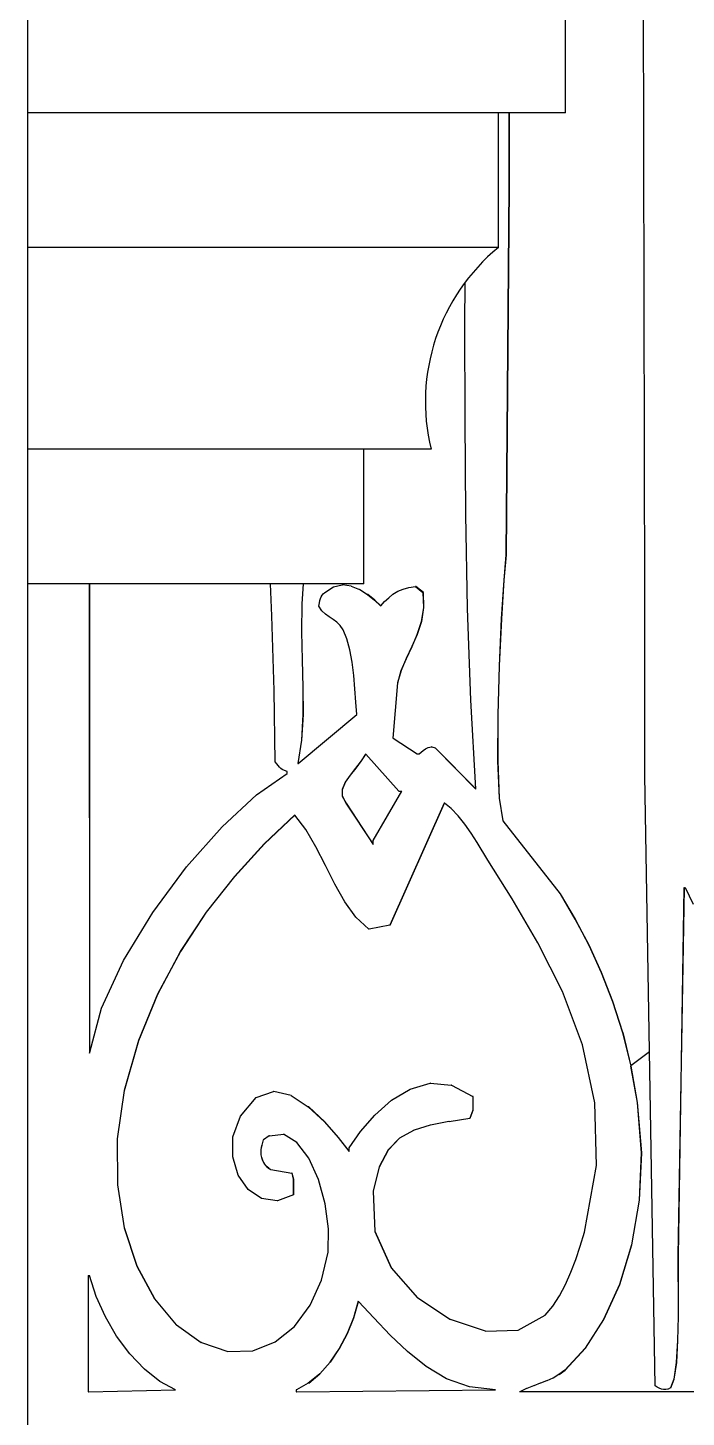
# Model space of a CAD drawing. Header units: inches. Extents: x 1397 to 20304, y -27267 to -746.
# Drawn here: x 14226.23 to 14231.13, y -23970.95 to -23960.63 of the extents above; entities that cross this region are included whole.
import ezdxf

# ---------------------------------------------------------------- set-up
doc = ezdxf.new("R2010")
doc.units = ezdxf.units.IN
doc.header["$LTSCALE"] = 17
doc.header["$MEASUREMENT"] = 0
doc.layers.add('25 BOT BAR', color=12, linetype='Continuous', lineweight=25)

msp = doc.modelspace()

# ---------------------------------------------------------------- linework, layer by layer
for p, q in [((14226.234, -23973.759), (14226.234, -23949.759)), ((14230.823, -23964.881), (14230.811, -23959.728)), ((14229.813, -23961.259), (14229.813, -23961.807)), ((14229.815, -23961.807), (14229.815, -23961.259)), ((14229.813, -23961.807), (14229.791, -23964.545)), ((14229.793, -23964.545), (14229.815, -23961.807)), ((14229.815, -23961.807), (14229.813, -23961.807)), ((14229.485, -23962.829), (14229.486, -23962.519)), ((14229.486, -23963.538), (14229.485, -23962.829)), ((14229.491, -23964.245), (14229.486, -23963.538)), ((14229.505, -23964.942), (14229.491, -23964.245)), ((14229.791, -23964.545), (14229.774, -23964.732)), ((14229.776, -23964.732), (14229.793, -23964.545)), ((14229.793, -23964.545), (14229.791, -23964.545)), ((14226.692, -23964.759), (14226.694, -23968.248)), ((14226.696, -23968.24), (14226.694, -23964.759)), ((14228.048, -23964.998), (14228.04, -23964.759)), ((14228.283, -23964.759), (14228.273, -23964.908)), ((14228.275, -23964.908), (14228.285, -23964.759)), ((14228.444, -23964.823), (14228.508, -23964.781)), ((14228.508, -23964.781), (14228.573, -23964.768)), ((14228.575, -23964.768), (14228.573, -23964.768)), ((14228.573, -23964.768), (14228.575, -23964.768)), ((14228.575, -23964.768), (14228.575, -23964.768)), ((14228.638, -23964.776), (14228.575, -23964.768)), ((14228.64, -23964.776), (14228.638, -23964.776)), ((14228.64, -23964.776), (14228.701, -23964.802)), ((14229.025, -23964.798), (14229.069, -23964.786)), ((14229.069, -23964.786), (14229.117, -23964.779)), ((14229.117, -23964.779), (14229.173, -23964.823)), ((14229.12, -23964.779), (14229.117, -23964.779)), ((14229.176, -23964.823), (14229.12, -23964.779)), ((14229.774, -23964.732), (14229.756, -23965.02)), ((14229.758, -23965.02), (14229.776, -23964.732)), ((14229.776, -23964.732), (14229.774, -23964.732)), ((14228.403, -23964.901), (14228.407, -23964.883)), ((14228.407, -23964.883), (14228.411, -23964.868)), ((14228.411, -23964.868), (14228.416, -23964.856)), ((14228.416, -23964.856), (14228.423, -23964.845)), ((14228.423, -23964.845), (14228.432, -23964.835)), ((14228.432, -23964.835), (14228.444, -23964.823)), ((14228.703, -23964.802), (14228.701, -23964.802)), ((14228.703, -23964.802), (14228.76, -23964.839)), ((14228.762, -23964.839), (14228.76, -23964.839)), ((14228.76, -23964.839), (14228.813, -23964.882)), ((14228.815, -23964.882), (14228.762, -23964.839)), ((14228.815, -23964.882), (14228.813, -23964.882)), ((14228.813, -23964.882), (14228.859, -23964.925)), ((14228.86, -23964.924), (14228.815, -23964.882)), ((14228.888, -23964.892), (14228.918, -23964.863)), ((14228.918, -23964.863), (14228.95, -23964.837)), ((14228.95, -23964.837), (14228.986, -23964.815)), ((14228.986, -23964.815), (14229.025, -23964.798)), ((14229.173, -23964.823), (14229.177, -23964.936)), ((14229.176, -23964.823), (14229.173, -23964.823)), ((14229.18, -23964.936), (14229.176, -23964.823)), ((14230.823, -23966.184), (14230.823, -23964.881)), ((14228.273, -23964.908), (14228.27, -23965.116)), ((14228.275, -23964.908), (14228.273, -23964.908)), ((14228.273, -23965.116), (14228.275, -23964.908)), ((14228.399, -23964.925), (14228.403, -23964.901)), ((14228.421, -23964.959), (14228.399, -23964.925)), ((14228.447, -23964.985), (14228.421, -23964.959)), ((14228.475, -23965.006), (14228.447, -23964.985)), ((14228.859, -23964.925), (14228.86, -23964.924)), ((14228.86, -23964.924), (14228.888, -23964.892)), ((14229.177, -23964.936), (14229.161, -23965.039)), ((14229.163, -23965.039), (14229.18, -23964.936)), ((14229.18, -23964.936), (14229.177, -23964.936)), ((14229.529, -23965.625), (14229.505, -23964.942)), ((14228.066, -23965.552), (14228.048, -23964.998)), ((14228.504, -23965.025), (14228.475, -23965.006)), ((14228.532, -23965.045), (14228.504, -23965.025)), ((14228.557, -23965.07), (14228.532, -23965.045)), ((14228.579, -23965.101), (14228.557, -23965.07)), ((14229.161, -23965.039), (14229.129, -23965.135)), ((14229.131, -23965.135), (14229.163, -23965.039)), ((14229.163, -23965.039), (14229.161, -23965.039)), ((14229.756, -23965.02), (14229.74, -23965.368)), ((14229.742, -23965.368), (14229.758, -23965.02)), ((14229.758, -23965.02), (14229.756, -23965.02)), ((14228.27, -23965.116), (14228.275, -23965.325)), ((14228.273, -23965.116), (14228.27, -23965.116)), ((14228.277, -23965.325), (14228.273, -23965.116)), ((14228.607, -23965.168), (14228.579, -23965.101)), ((14228.629, -23965.25), (14228.607, -23965.168)), ((14229.129, -23965.135), (14229.09, -23965.226)), ((14229.092, -23965.226), (14229.131, -23965.135)), ((14229.131, -23965.135), (14229.129, -23965.135)), ((14228.646, -23965.342), (14228.629, -23965.25)), ((14229.09, -23965.226), (14229.048, -23965.315)), ((14229.05, -23965.315), (14229.092, -23965.226)), ((14229.092, -23965.226), (14229.09, -23965.226)), ((14228.277, -23965.325), (14228.275, -23965.325)), ((14228.275, -23965.325), (14228.28, -23965.531)), ((14228.283, -23965.531), (14228.277, -23965.325)), ((14228.658, -23965.441), (14228.646, -23965.342)), ((14229.01, -23965.404), (14228.983, -23965.496)), ((14228.985, -23965.496), (14229.012, -23965.404)), ((14229.048, -23965.315), (14229.01, -23965.404)), ((14229.012, -23965.404), (14229.01, -23965.404)), ((14229.012, -23965.404), (14229.05, -23965.315)), ((14229.05, -23965.315), (14229.048, -23965.315)), ((14229.74, -23965.368), (14229.73, -23965.734)), ((14229.732, -23965.734), (14229.742, -23965.368)), ((14229.742, -23965.368), (14229.74, -23965.368)), ((14228.667, -23965.541), (14228.658, -23965.441)), ((14228.983, -23965.496), (14228.949, -23965.906)), ((14228.951, -23965.906), (14228.985, -23965.496)), ((14228.985, -23965.496), (14228.983, -23965.496)), ((14228.074, -23966.082), (14228.066, -23965.552)), ((14228.283, -23965.531), (14228.28, -23965.531)), ((14228.28, -23965.531), (14228.281, -23965.731)), ((14228.283, -23965.731), (14228.283, -23965.531)), ((14228.674, -23965.639), (14228.667, -23965.541)), ((14228.68, -23965.73), (14228.674, -23965.639)), ((14229.566, -23966.284), (14229.529, -23965.625)), ((14228.245, -23966.094), (14228.68, -23965.73)), ((14228.281, -23965.731), (14228.27, -23965.921)), ((14228.272, -23965.921), (14228.283, -23965.731)), ((14228.283, -23965.731), (14228.281, -23965.731)), ((14229.73, -23965.734), (14229.729, -23966.076)), ((14229.732, -23965.734), (14229.73, -23965.734)), ((14229.731, -23966.076), (14229.732, -23965.734)), ((14228.27, -23965.921), (14228.242, -23966.096)), ((14228.245, -23966.094), (14228.272, -23965.921)), ((14228.272, -23965.921), (14228.27, -23965.921)), ((14228.951, -23965.906), (14228.949, -23965.906)), ((14228.951, -23965.906), (14229.129, -23966.023)), ((14228.747, -23966.023), (14228.714, -23966.076)), ((14228.717, -23966.076), (14228.748, -23966.025)), ((14228.748, -23966.025), (14228.747, -23966.023)), ((14228.994, -23966.301), (14228.748, -23966.025)), ((14229.129, -23966.023), (14229.144, -23966.022)), ((14229.144, -23966.022), (14229.159, -23966.012)), ((14229.159, -23966.012), (14229.175, -23965.999)), ((14229.175, -23965.999), (14229.193, -23965.985)), ((14229.193, -23965.985), (14229.212, -23965.975)), ((14229.212, -23965.975), (14229.236, -23965.972)), ((14229.238, -23965.972), (14229.236, -23965.972)), ((14229.238, -23965.972), (14229.263, -23965.979)), ((14229.265, -23965.979), (14229.263, -23965.979)), ((14229.263, -23965.979), (14229.566, -23966.287)), ((14229.566, -23966.284), (14229.265, -23965.979)), ((14228.086, -23966.098), (14228.074, -23966.082)), ((14228.096, -23966.111), (14228.086, -23966.098)), ((14228.105, -23966.123), (14228.096, -23966.111)), ((14228.115, -23966.132), (14228.105, -23966.123)), ((14228.242, -23966.096), (14228.245, -23966.094)), ((14228.673, -23966.129), (14228.631, -23966.182)), ((14228.633, -23966.182), (14228.675, -23966.129)), ((14228.714, -23966.076), (14228.673, -23966.129)), ((14228.675, -23966.129), (14228.673, -23966.129)), ((14228.675, -23966.129), (14228.717, -23966.076)), ((14228.717, -23966.076), (14228.714, -23966.076)), ((14229.731, -23966.076), (14229.729, -23966.076)), ((14229.729, -23966.076), (14229.74, -23966.352)), ((14229.743, -23966.352), (14229.731, -23966.076)), ((14227.936, -23966.327), (14228.164, -23966.17)), ((14228.127, -23966.14), (14228.115, -23966.132)), ((14228.143, -23966.148), (14228.127, -23966.14)), ((14228.164, -23966.155), (14228.143, -23966.148)), ((14228.164, -23966.17), (14228.164, -23966.155)), ((14228.631, -23966.182), (14228.595, -23966.235)), ((14228.597, -23966.235), (14228.633, -23966.182)), ((14228.633, -23966.182), (14228.631, -23966.182)), ((14230.901, -23970.722), (14230.823, -23966.184)), ((14227.679, -23966.565), (14227.936, -23966.327)), ((14228.573, -23966.288), (14228.572, -23966.339)), ((14228.595, -23966.235), (14228.573, -23966.288)), ((14228.575, -23966.288), (14228.573, -23966.288)), ((14228.574, -23966.339), (14228.575, -23966.288)), ((14228.575, -23966.288), (14228.597, -23966.235)), ((14228.597, -23966.235), (14228.595, -23966.235)), ((14228.803, -23966.667), (14229.016, -23966.301)), ((14228.994, -23966.301), (14229.016, -23966.301)), ((14229.566, -23966.287), (14229.566, -23966.284)), ((14228.574, -23966.339), (14228.572, -23966.339)), ((14228.572, -23966.339), (14228.601, -23966.389)), ((14228.603, -23966.389), (14228.574, -23966.339)), ((14228.603, -23966.389), (14228.601, -23966.389)), ((14228.601, -23966.389), (14228.803, -23966.697)), ((14228.803, -23966.693), (14228.603, -23966.389)), ((14229.331, -23966.389), (14228.927, -23967.297)), ((14228.929, -23967.297), (14229.332, -23966.39)), ((14229.332, -23966.39), (14229.331, -23966.389)), ((14229.384, -23966.43), (14229.332, -23966.39)), ((14229.435, -23966.483), (14229.384, -23966.43)), ((14229.743, -23966.352), (14229.74, -23966.352)), ((14229.74, -23966.352), (14229.768, -23966.521)), ((14229.77, -23966.521), (14229.743, -23966.352)), ((14228.22, -23966.477), (14227.992, -23966.693)), ((14227.994, -23966.693), (14228.221, -23966.478)), ((14228.221, -23966.478), (14228.22, -23966.477)), ((14228.303, -23966.586), (14228.221, -23966.478)), ((14229.485, -23966.545), (14229.435, -23966.483)), ((14229.77, -23966.521), (14229.768, -23966.521)), ((14229.768, -23966.521), (14230.194, -23967.063)), ((14230.197, -23967.063), (14229.77, -23966.521)), ((14227.415, -23966.864), (14227.679, -23966.565)), ((14228.377, -23966.715), (14228.303, -23966.586)), ((14229.532, -23966.613), (14229.485, -23966.545)), ((14229.576, -23966.683), (14229.532, -23966.613)), ((14227.992, -23966.693), (14227.771, -23966.934)), ((14227.773, -23966.934), (14227.994, -23966.693)), ((14227.994, -23966.693), (14227.992, -23966.693)), ((14228.447, -23966.853), (14228.377, -23966.715)), ((14228.803, -23966.693), (14228.803, -23966.667)), ((14228.803, -23966.697), (14228.803, -23966.693)), ((14229.656, -23966.814), (14229.576, -23966.683)), ((14228.517, -23966.992), (14228.447, -23966.853)), ((14229.836, -23967.101), (14229.656, -23966.814)), ((14227.164, -23967.203), (14227.415, -23966.864)), ((14227.771, -23966.934), (14227.561, -23967.2)), ((14227.563, -23967.2), (14227.773, -23966.934)), ((14227.773, -23966.934), (14227.771, -23966.934)), ((14228.591, -23967.123), (14228.517, -23966.992)), ((14231.114, -23967.019), (14231.07, -23969.756)), ((14231.072, -23969.756), (14231.117, -23967.019)), ((14231.117, -23967.019), (14231.114, -23967.019)), ((14231.117, -23967.019), (14231.126, -23967.019)), ((14231.186, -23967.144), (14231.126, -23967.019)), ((14228.674, -23967.238), (14228.591, -23967.123)), ((14230.028, -23967.427), (14229.836, -23967.101)), ((14230.197, -23967.063), (14230.194, -23967.063)), ((14230.194, -23967.063), (14230.304, -23967.251)), ((14230.306, -23967.251), (14230.197, -23967.063)), ((14226.946, -23967.56), (14227.164, -23967.203)), ((14227.561, -23967.2), (14227.369, -23967.492)), ((14227.371, -23967.492), (14227.563, -23967.2)), ((14227.563, -23967.2), (14227.561, -23967.2)), ((14228.77, -23967.326), (14228.674, -23967.238)), ((14230.306, -23967.251), (14230.304, -23967.251)), ((14230.304, -23967.251), (14230.406, -23967.446)), ((14230.408, -23967.446), (14230.306, -23967.251)), ((14228.772, -23967.326), (14228.77, -23967.326)), ((14228.927, -23967.297), (14228.772, -23967.326)), ((14228.929, -23967.297), (14228.927, -23967.297)), ((14230.21, -23967.789), (14230.028, -23967.427)), ((14230.406, -23967.446), (14230.499, -23967.649)), ((14230.408, -23967.446), (14230.406, -23967.446)), ((14230.502, -23967.649), (14230.408, -23967.446)), ((14226.783, -23967.915), (14226.946, -23967.56)), ((14227.369, -23967.492), (14227.199, -23967.81)), ((14227.201, -23967.81), (14227.371, -23967.492)), ((14227.371, -23967.492), (14227.369, -23967.492)), ((14230.502, -23967.649), (14230.499, -23967.649)), ((14230.499, -23967.649), (14230.583, -23967.865)), ((14230.585, -23967.865), (14230.502, -23967.649)), ((14227.199, -23967.81), (14227.058, -23968.155)), ((14227.061, -23968.155), (14227.201, -23967.81)), ((14227.201, -23967.81), (14227.199, -23967.81)), ((14230.359, -23968.186), (14230.21, -23967.789)), ((14230.583, -23967.865), (14230.657, -23968.095)), ((14230.585, -23967.865), (14230.583, -23967.865)), ((14230.659, -23968.095), (14230.585, -23967.865)), ((14226.696, -23968.24), (14226.783, -23967.915)), ((14227.058, -23968.155), (14226.952, -23968.526)), ((14226.954, -23968.526), (14227.061, -23968.155)), ((14227.061, -23968.155), (14227.058, -23968.155)), ((14230.451, -23968.618), (14230.359, -23968.186)), ((14230.659, -23968.095), (14230.657, -23968.095)), ((14230.657, -23968.095), (14230.718, -23968.344)), ((14230.659, -23968.095), (14230.72, -23968.344)), ((14226.694, -23968.248), (14226.696, -23968.24)), ((14230.719, -23968.34), (14230.858, -23968.236)), ((14230.72, -23968.344), (14230.718, -23968.344)), ((14230.718, -23968.344), (14230.767, -23968.614)), ((14230.769, -23968.614), (14230.72, -23968.344)), ((14229.077, -23968.515), (14229.226, -23968.472)), ((14229.228, -23968.472), (14229.226, -23968.472)), ((14229.228, -23968.472), (14229.383, -23968.486)), ((14229.385, -23968.486), (14229.383, -23968.486)), ((14229.385, -23968.486), (14229.544, -23968.57)), ((14226.952, -23968.526), (14226.899, -23968.885)), ((14226.901, -23968.885), (14226.954, -23968.526)), ((14226.954, -23968.526), (14226.952, -23968.526)), ((14227.816, -23968.717), (14227.933, -23968.577)), ((14227.933, -23968.577), (14228.061, -23968.533)), ((14228.063, -23968.533), (14228.061, -23968.533)), ((14228.063, -23968.533), (14228.062, -23968.534)), ((14228.192, -23968.564), (14228.063, -23968.533)), ((14228.194, -23968.564), (14228.192, -23968.564)), ((14228.194, -23968.564), (14228.32, -23968.646)), ((14228.815, -23968.709), (14228.939, -23968.598)), ((14228.939, -23968.598), (14229.077, -23968.515)), ((14229.546, -23968.57), (14229.544, -23968.57)), ((14229.544, -23968.57), (14229.544, -23968.673)), ((14229.546, -23968.673), (14229.546, -23968.57)), ((14228.323, -23968.646), (14228.32, -23968.646)), ((14228.32, -23968.646), (14228.44, -23968.758)), ((14228.442, -23968.758), (14228.323, -23968.646)), ((14228.709, -23968.831), (14228.815, -23968.709)), ((14229.544, -23968.673), (14229.521, -23968.731)), ((14229.523, -23968.731), (14229.546, -23968.673)), ((14229.546, -23968.673), (14229.544, -23968.673)), ((14230.464, -23969.083), (14230.451, -23968.618)), ((14230.769, -23968.614), (14230.767, -23968.614)), ((14230.767, -23968.614), (14230.797, -23968.988)), ((14230.8, -23968.988), (14230.769, -23968.614)), ((14227.76, -23968.87), (14227.816, -23968.717)), ((14228.442, -23968.758), (14228.44, -23968.758)), ((14228.44, -23968.758), (14228.543, -23968.876)), ((14228.545, -23968.876), (14228.442, -23968.758)), ((14229.227, -23968.783), (14229.107, -23968.82)), ((14229.229, -23968.783), (14229.227, -23968.783)), ((14229.366, -23968.757), (14229.229, -23968.783)), ((14229.369, -23968.757), (14229.366, -23968.757)), ((14229.369, -23968.757), (14229.521, -23968.731)), ((14229.523, -23968.731), (14229.521, -23968.731)), ((14226.901, -23968.885), (14226.899, -23968.885)), ((14226.899, -23968.885), (14226.901, -23969.228)), ((14226.903, -23969.228), (14226.901, -23968.885)), ((14227.758, -23969.02), (14227.76, -23968.87)), ((14227.979, -23968.913), (14227.974, -23968.932)), ((14227.976, -23968.932), (14227.981, -23968.913)), ((14227.984, -23968.892), (14227.979, -23968.913)), ((14227.981, -23968.913), (14227.979, -23968.913)), ((14227.981, -23968.913), (14227.986, -23968.892)), ((14227.986, -23968.892), (14227.984, -23968.892)), ((14228.029, -23968.863), (14227.986, -23968.892)), ((14228.031, -23968.863), (14228.029, -23968.863)), ((14228.031, -23968.863), (14228.136, -23968.85)), ((14228.235, -23968.912), (14228.136, -23968.85)), ((14228.323, -23969.03), (14228.235, -23968.912)), ((14228.543, -23968.876), (14228.624, -23968.98)), ((14228.545, -23968.876), (14228.543, -23968.876)), ((14228.624, -23968.977), (14228.545, -23968.876)), ((14228.624, -23968.951), (14228.709, -23968.831)), ((14229, -23968.878), (14228.914, -23968.966)), ((14228.916, -23968.966), (14229.002, -23968.878)), ((14229.002, -23968.878), (14229, -23968.878)), ((14229.002, -23968.878), (14229.105, -23968.82)), ((14229.107, -23968.82), (14229.105, -23968.82)), ((14227.799, -23969.154), (14227.758, -23969.02)), ((14227.97, -23968.95), (14227.967, -23968.967)), ((14227.969, -23968.967), (14227.967, -23968.967)), ((14227.967, -23968.967), (14227.967, -23968.984)), ((14227.969, -23968.984), (14227.967, -23968.984)), ((14227.967, -23968.984), (14227.968, -23969.003)), ((14227.97, -23969.003), (14227.968, -23969.003)), ((14227.968, -23969.003), (14227.973, -23969.024)), ((14227.969, -23968.967), (14227.972, -23968.95)), ((14227.969, -23968.984), (14227.969, -23968.967)), ((14227.97, -23969.003), (14227.969, -23968.984)), ((14227.974, -23968.932), (14227.97, -23968.95)), ((14227.972, -23968.95), (14227.97, -23968.95)), ((14227.975, -23969.024), (14227.97, -23969.003)), ((14227.972, -23968.95), (14227.976, -23968.932)), ((14227.976, -23968.932), (14227.974, -23968.932)), ((14228.624, -23968.977), (14228.624, -23968.951)), ((14228.624, -23968.98), (14228.624, -23968.977)), ((14228.914, -23968.966), (14228.848, -23969.094)), ((14228.85, -23969.094), (14228.916, -23968.966)), ((14228.916, -23968.966), (14228.914, -23968.966)), ((14230.797, -23968.988), (14230.781, -23969.342)), ((14230.783, -23969.342), (14230.8, -23968.988)), ((14230.8, -23968.988), (14230.797, -23968.988)), ((14227.975, -23969.024), (14227.973, -23969.024)), ((14227.973, -23969.024), (14227.98, -23969.045)), ((14227.983, -23969.045), (14227.975, -23969.024)), ((14227.983, -23969.045), (14227.98, -23969.045)), ((14227.98, -23969.045), (14227.987, -23969.061)), ((14227.989, -23969.061), (14227.983, -23969.045)), ((14227.989, -23969.061), (14227.987, -23969.061)), ((14227.987, -23969.061), (14227.994, -23969.073)), ((14227.997, -23969.073), (14227.989, -23969.061)), ((14227.997, -23969.073), (14227.994, -23969.073)), ((14227.994, -23969.073), (14228.003, -23969.084)), ((14228.005, -23969.084), (14227.997, -23969.073)), ((14228.005, -23969.084), (14228.003, -23969.084)), ((14228.003, -23969.084), (14228.012, -23969.093)), ((14228.015, -23969.093), (14228.005, -23969.084)), ((14228.015, -23969.093), (14228.012, -23969.093)), ((14228.012, -23969.093), (14228.025, -23969.102)), ((14228.027, -23969.102), (14228.015, -23969.093)), ((14228.027, -23969.102), (14228.025, -23969.102)), ((14228.027, -23969.102), (14228.04, -23969.112)), ((14228.042, -23969.112), (14228.04, -23969.112)), ((14228.042, -23969.112), (14228.197, -23969.141)), ((14228.395, -23969.188), (14228.323, -23969.03)), ((14228.848, -23969.094), (14228.803, -23969.273)), ((14228.805, -23969.273), (14228.85, -23969.094)), ((14228.85, -23969.094), (14228.848, -23969.094)), ((14230.374, -23969.58), (14230.464, -23969.083)), ((14226.903, -23969.228), (14226.901, -23969.228)), ((14226.901, -23969.228), (14226.952, -23969.546)), ((14226.954, -23969.546), (14226.903, -23969.228)), ((14227.874, -23969.261), (14227.799, -23969.154)), ((14228.2, -23969.141), (14228.197, -23969.141)), ((14228.197, -23969.141), (14228.209, -23969.185)), ((14228.211, -23969.185), (14228.2, -23969.141)), ((14228.211, -23969.185), (14228.209, -23969.185)), ((14228.209, -23969.185), (14228.209, -23969.302)), ((14228.211, -23969.302), (14228.211, -23969.185)), ((14228.445, -23969.368), (14228.395, -23969.188)), ((14227.973, -23969.329), (14227.874, -23969.261)), ((14228.088, -23969.347), (14227.973, -23969.329)), ((14228.209, -23969.302), (14228.09, -23969.347)), ((14228.211, -23969.302), (14228.209, -23969.302)), ((14228.805, -23969.273), (14228.803, -23969.273)), ((14228.803, -23969.273), (14228.816, -23969.575)), ((14228.818, -23969.575), (14228.805, -23969.273)), ((14228.09, -23969.347), (14228.088, -23969.347)), ((14228.471, -23969.554), (14228.445, -23969.368)), ((14230.781, -23969.342), (14230.724, -23969.672)), ((14230.726, -23969.672), (14230.783, -23969.342)), ((14230.783, -23969.342), (14230.781, -23969.342)), ((14226.954, -23969.546), (14226.952, -23969.546)), ((14226.952, -23969.546), (14227.045, -23969.832)), ((14227.047, -23969.832), (14226.954, -23969.546)), ((14228.467, -23969.727), (14228.471, -23969.554)), ((14228.818, -23969.575), (14228.816, -23969.575)), ((14228.816, -23969.575), (14228.936, -23969.844)), ((14228.938, -23969.844), (14228.818, -23969.575)), ((14230.343, -23969.682), (14230.374, -23969.58)), ((14228.419, -23969.935), (14228.467, -23969.727)), ((14230.31, -23969.781), (14230.343, -23969.682)), ((14230.724, -23969.672), (14230.634, -23969.969)), ((14230.636, -23969.969), (14230.726, -23969.672)), ((14230.726, -23969.672), (14230.724, -23969.672)), ((14227.045, -23969.832), (14227.176, -23970.075)), ((14227.047, -23969.832), (14227.045, -23969.832)), ((14227.178, -23970.075), (14227.047, -23969.832)), ((14228.938, -23969.844), (14228.936, -23969.844)), ((14228.936, -23969.844), (14229.133, -23970.067)), ((14229.135, -23970.067), (14228.938, -23969.844)), ((14230.274, -23969.877), (14230.31, -23969.781)), ((14231.07, -23969.756), (14231.07, -23969.871)), ((14231.072, -23969.756), (14231.07, -23969.756)), ((14231.072, -23969.871), (14231.072, -23969.756)), ((14226.683, -23969.902), (14226.685, -23969.902)), ((14226.683, -23969.902), (14226.683, -23970.766)), ((14226.685, -23970.766), (14226.685, -23969.902)), ((14226.685, -23969.902), (14226.694, -23969.902)), ((14226.742, -23970.057), (14226.694, -23969.902)), ((14228.335, -23970.122), (14228.419, -23969.935)), ((14230.234, -23969.968), (14230.274, -23969.877)), ((14231.072, -23969.871), (14231.07, -23969.871)), ((14231.07, -23969.871), (14231.071, -23970.027)), ((14231.073, -23970.027), (14231.072, -23969.871)), ((14230.139, -23970.129), (14230.189, -23970.053)), ((14230.189, -23970.053), (14230.234, -23969.968)), ((14230.634, -23969.969), (14230.516, -23970.228)), ((14230.519, -23970.228), (14230.636, -23969.969)), ((14230.636, -23969.969), (14230.634, -23969.969)), ((14231.071, -23970.027), (14231.071, -23970.205)), ((14231.073, -23970.027), (14231.071, -23970.027)), ((14231.073, -23970.205), (14231.073, -23970.027)), ((14226.811, -23970.208), (14226.742, -23970.057)), ((14227.178, -23970.075), (14227.176, -23970.075)), ((14227.176, -23970.075), (14227.337, -23970.268)), ((14227.34, -23970.268), (14227.178, -23970.075)), ((14228.218, -23970.279), (14228.335, -23970.122)), ((14228.691, -23970.093), (14228.657, -23970.215)), ((14228.659, -23970.215), (14228.693, -23970.095)), ((14228.693, -23970.095), (14228.691, -23970.093)), ((14228.808, -23970.216), (14228.693, -23970.095)), ((14229.135, -23970.067), (14229.133, -23970.067)), ((14229.135, -23970.067), (14229.377, -23970.229)), ((14230.082, -23970.195), (14230.139, -23970.129)), ((14226.895, -23970.352), (14226.811, -23970.208)), ((14228.657, -23970.215), (14228.61, -23970.333)), ((14228.612, -23970.333), (14228.659, -23970.215)), ((14228.659, -23970.215), (14228.657, -23970.215)), ((14228.929, -23970.344), (14228.808, -23970.216)), ((14229.379, -23970.229), (14229.377, -23970.229)), ((14229.637, -23970.314), (14229.379, -23970.229)), ((14229.882, -23970.307), (14230.082, -23970.195)), ((14230.516, -23970.228), (14230.379, -23970.442)), ((14230.381, -23970.442), (14230.519, -23970.228)), ((14230.519, -23970.228), (14230.516, -23970.228)), ((14231.071, -23970.205), (14231.067, -23970.385)), ((14231.069, -23970.385), (14231.073, -23970.205)), ((14231.073, -23970.205), (14231.071, -23970.205)), ((14226.993, -23970.483), (14226.895, -23970.352)), ((14227.34, -23970.268), (14227.337, -23970.268)), ((14227.34, -23970.268), (14227.524, -23970.4)), ((14228.074, -23970.394), (14228.218, -23970.279)), ((14228.61, -23970.333), (14228.551, -23970.444)), ((14228.553, -23970.444), (14228.612, -23970.333)), ((14228.612, -23970.333), (14228.61, -23970.333)), ((14229.057, -23970.467), (14228.929, -23970.344)), ((14229.637, -23970.314), (14229.882, -23970.307)), ((14227.526, -23970.4), (14227.524, -23970.4)), ((14227.526, -23970.4), (14227.723, -23970.465)), ((14227.723, -23970.465), (14227.908, -23970.46)), ((14227.908, -23970.46), (14228.074, -23970.394)), ((14228.551, -23970.444), (14228.482, -23970.545)), ((14228.484, -23970.545), (14228.553, -23970.444)), ((14228.553, -23970.444), (14228.551, -23970.444)), ((14229.196, -23970.578), (14229.057, -23970.467)), ((14230.379, -23970.442), (14230.228, -23970.605)), ((14230.23, -23970.605), (14230.381, -23970.442)), ((14230.381, -23970.442), (14230.379, -23970.442)), ((14231.067, -23970.385), (14231.057, -23970.547)), ((14231.06, -23970.547), (14231.069, -23970.385)), ((14231.069, -23970.385), (14231.067, -23970.385)), ((14227.101, -23970.597), (14226.993, -23970.483)), ((14228.482, -23970.545), (14228.405, -23970.632)), ((14228.407, -23970.632), (14228.484, -23970.545)), ((14228.484, -23970.545), (14228.482, -23970.545)), ((14231.057, -23970.547), (14231.04, -23970.671)), ((14231.042, -23970.671), (14231.06, -23970.547)), ((14231.06, -23970.547), (14231.057, -23970.547)), ((14227.216, -23970.688), (14227.101, -23970.597)), ((14228.405, -23970.632), (14228.32, -23970.702)), ((14228.323, -23970.702), (14228.407, -23970.632)), ((14228.407, -23970.632), (14228.405, -23970.632)), ((14229.349, -23970.668), (14229.196, -23970.578)), ((14229.52, -23970.729), (14229.349, -23970.668)), ((14230.139, -23970.663), (14230.095, -23970.684)), ((14230.141, -23970.663), (14230.139, -23970.663)), ((14230.184, -23970.638), (14230.141, -23970.663)), ((14230.228, -23970.605), (14230.184, -23970.638)), ((14230.187, -23970.638), (14230.184, -23970.638)), ((14230.187, -23970.638), (14230.23, -23970.605)), ((14230.23, -23970.605), (14230.228, -23970.605)), ((14231.04, -23970.671), (14231.013, -23970.737)), ((14231.016, -23970.737), (14231.042, -23970.671)), ((14231.042, -23970.671), (14231.04, -23970.671)), ((14226.683, -23970.766), (14226.685, -23970.766)), ((14226.685, -23970.766), (14227.333, -23970.752)), ((14227.333, -23970.752), (14227.216, -23970.688)), ((14228.233, -23970.752), (14228.231, -23970.752)), ((14228.231, -23970.752), (14228.231, -23970.766)), ((14228.231, -23970.766), (14228.233, -23970.766)), ((14228.32, -23970.702), (14228.233, -23970.752)), ((14228.233, -23970.766), (14228.233, -23970.752)), ((14228.233, -23970.766), (14229.712, -23970.752)), ((14228.323, -23970.702), (14228.32, -23970.702)), ((14229.712, -23970.752), (14229.52, -23970.729)), ((14229.894, -23970.766), (14229.891, -23970.766)), ((14229.944, -23970.741), (14229.894, -23970.766)), ((14231.698, -23970.766), (14229.894, -23970.766)), ((14229.946, -23970.741), (14229.944, -23970.741)), ((14229.995, -23970.72), (14229.946, -23970.741)), ((14229.997, -23970.72), (14229.995, -23970.72)), ((14230.044, -23970.702), (14229.997, -23970.72)), ((14230.047, -23970.702), (14230.044, -23970.702)), ((14230.092, -23970.684), (14230.047, -23970.702)), ((14230.095, -23970.684), (14230.092, -23970.684)), ((14230.916, -23970.731), (14230.901, -23970.722)), ((14230.93, -23970.739), (14230.916, -23970.731)), ((14230.946, -23970.745), (14230.93, -23970.739)), ((14230.961, -23970.748), (14230.946, -23970.745)), ((14230.978, -23970.749), (14230.961, -23970.748)), ((14230.98, -23970.749), (14230.978, -23970.749)), ((14230.995, -23970.745), (14230.98, -23970.749)), ((14230.997, -23970.745), (14230.995, -23970.745)), ((14231.013, -23970.737), (14230.997, -23970.745)), ((14231.016, -23970.737), (14231.013, -23970.737))]:
    msp.add_line(p, q)
at = {"layer": '25 BOT BAR'}
for p, q in [((14226.234, -23980.134), (14226.234, -23881.759)), ((14230.234, -23961.259), (14230.234, -23959.759)), ((14230.234, -23961.259), (14226.234, -23961.259)), ((14229.734, -23962.259), (14229.734, -23961.259)), ((14229.734, -23962.259), (14226.234, -23962.259)), ((14229.234, -23963.759), (14226.234, -23963.759)), ((14228.734, -23964.759), (14228.734, -23963.759)), ((14228.734, -23964.759), (14226.234, -23964.759))]:
    msp.add_line(p, q, dxfattribs=at)
msp.add_arc((14230.674, -23963.406), 1.483, 129.3404, 193.7898, dxfattribs=at)

doc.saveas('drawing.dxf')
